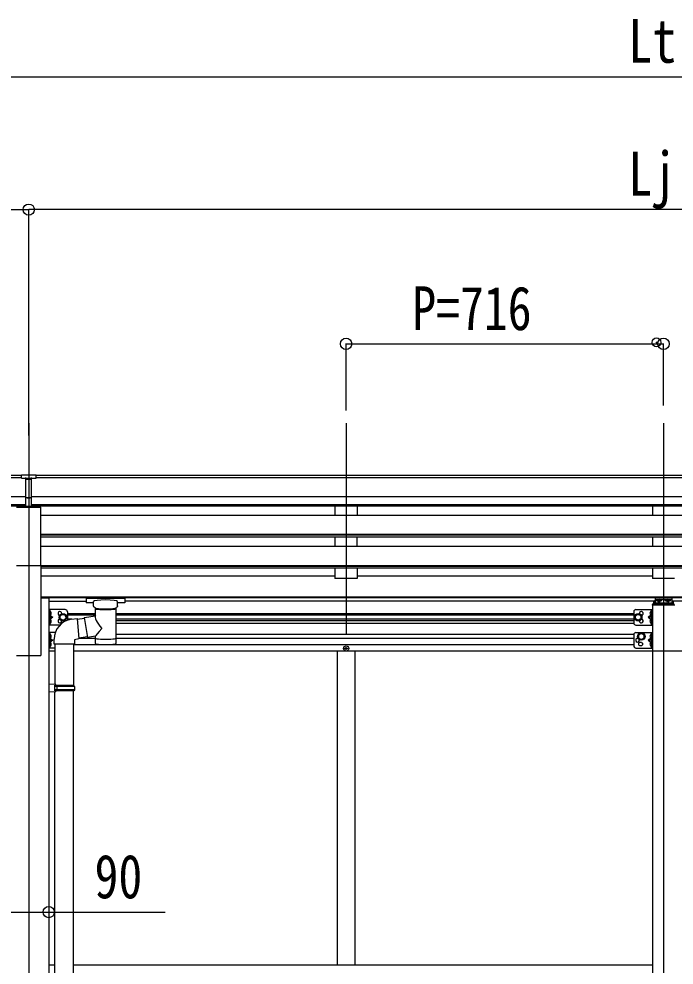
# Model space of a CAD drawing. Units: millimetres, scale not verified. Extents: x -12615 to 12615, y -8910 to 8910.
# Drawn here: x -3295 to -1817, y -3276 to -1140 of the extents above; entities that cross this region are included whole.
import ezdxf
from ezdxf.enums import TextEntityAlignment as Align

# ---------------------------------------------------------------- set-up
doc = ezdxf.new("R2010")
doc.units = ezdxf.units.MM
doc.header["$LTSCALE"] = 40
doc.header["$PDMODE"] = 32
doc.header["$PDSIZE"] = 20
for name, color, linetype in [('0-3_YKK_12', 2, 'Continuous'), ('0-4_YKK_13', 4, 'Continuous'), ('0-5_YKK_A1', 4, 'Continuous'), ('0-6_YKK_D', 6, 'Continuous')]:
    doc.layers.add(name, color=color, linetype=linetype)
doc.styles.add('ＭＳ ゴシック', font='')
doc.styles.get('ＭＳ ゴシック').set_extended_font_data('MS Gothic')

msp = doc.modelspace()

# ---------------------------------------------------------------- linework, layer by layer
at = {"layer": '0-3_YKK_12'}
for p, q in [((-3272.79, -2052.35), (-3272.79, -5226.75)), ((-2556.79, -2052.35), (-2556.79, -2529.86)), ((-1840.79, -2052.35), (-1840.79, -2529.86)), ((-1840.79, -2456.76), (-1840.79, -4883.62))]:
    msp.add_line(p, q, dxfattribs=at)
at = {"layer": '0-4_YKK_13'}
for p, q in [((-3289.29, -2176.77), (-3289.29, -2168.92)), ((-3289.29, -2176.77), (-3279.29, -2176.77)), ((-3272.79, -2177.58), (-3279.29, -2177.19)), ((-3279.29, -2178.77), (-3266.29, -2178.77)), ((-3266.29, -2177.25), (-3272.79, -2177.56)), ((-3266.29, -2240.4), (-3266.29, -2175.12)), ((-3279.29, -2220.29), (-3272.79, -2220.45)), ((-3272.79, -2220.45), (-3266.29, -2220.29)), ((-3300.29, -2242.38), (-3245.29, -2242.38)), ((-3279.29, -2239.33), (-3272.79, -2239.73)), ((-3272.79, -2239.73), (-3266.29, -2239.33)), ((-3245.29, -2374.18), (-3245.29, -2242.38)), ((-3300.29, -2374.18), (-3245.29, -2374.18)), ((-3142.79, -2447.04), (-3142.79, -2457.8)), ((-3057.79, -2446.37), (-3140.79, -2446.37)), ((-3057.79, -2448.55), (-3140.79, -2448.55)), ((-3126.29, -2465.27), (-3126.29, -2454.99)), ((-3072.29, -2465.27), (-3072.29, -2454.99)), ((-3055.79, -2447.04), (-3055.79, -2457.8)), ((-3055.79, -2447.23), (-3055.79, -2448.77)), ((-1863.29, -2456.29), (-1863.29, -2460.75)), ((-1860.79, -2453.72), (-1859.29, -2453.72)), ((-1860.79, -2456.23), (-1860.79, -2460.75)), ((-1860.79, -2456.23), (-1859.29, -2456.23)), ((-1822.29, -2447.8), (-1859.29, -2447.8)), ((-1859.29, -2447.8), (-1859.29, -2456.23)), ((-1859.29, -2450.29), (-1822.29, -2450.29)), ((-1856.69, -2452.72), (-1856.69, -2453.2)), ((-1853.24, -2454.61), (-1853.24, -2454.94)), ((-1851.28, -2454.28), (-1851.28, -2454.62)), ((-1850.79, -2453.37), (-1850.79, -2456.05)), ((-1850.3, -2454.28), (-1850.3, -2454.62)), ((-1848.34, -2454.94), (-1848.34, -2454.61)), ((-1845.09, -2452.72), (-1845.09, -2453.2)), ((-1844.89, -2452.72), (-1844.89, -2453.2)), ((-1836.69, -2452.72), (-1836.69, -2453.2)), ((-1833.24, -2454.61), (-1833.24, -2454.94)), ((-1831.28, -2454.28), (-1831.28, -2454.62)), ((-1830.79, -2453.37), (-1830.79, -2456.05)), ((-1830.3, -2454.28), (-1830.3, -2454.62)), ((-1828.34, -2454.94), (-1828.34, -2454.61)), ((-1822.29, -2447.8), (-1822.29, -2456.23)), ((-1822.29, -2453.72), (-1820.79, -2453.72)), ((-1822.29, -2456.23), (-1820.79, -2456.23)), ((-1820.79, -2456.23), (-1820.79, -2460.75)), ((-1818.29, -2460.75), (-1818.29, -2456.29)), ((-3227.59, -2473.23), (-3227.59, -2508.23)), ((-3190.59, -2473.23), (-3227.59, -2473.23)), ((-3225.09, -2473.23), (-3225.09, -2508.23)), ((-3224.59, -2477.73), (-3223.79, -2477.87)), ((-3126.29, -2458.46), (-3140.79, -2458.46)), ((-3122.19, -2487.34), (-3122.19, -2469.76)), ((-3076.39, -2469.77), (-3076.37, -2550.06)), ((-3057.79, -2458.46), (-3072.29, -2458.46)), ((-1902.79, -2473.23), (-1865.79, -2473.23)), ((-1868.79, -2477.73), (-1869.59, -2477.87)), ((-1868.29, -2473.23), (-1868.29, -2508.23)), ((-1866.29, -2462.25), (-1866.29, -2463.75)), ((-1815.29, -2463.75), (-1866.29, -2463.75)), ((-1865.79, -2473.23), (-1865.79, -2508.23)), ((-1816.79, -2460.75), (-1864.79, -2460.75)), ((-1860.79, -2458.12), (-1820.79, -2458.12)), ((-3224.59, -2485.73), (-3225.09, -2485.64)), ((-3225.09, -2490.73), (-3218.09, -2490.73)), ((-3224.59, -2485.73), (-3223.79, -2485.59)), ((-3224.59, -2495.73), (-3223.79, -2495.87)), ((-3185.59, -2478.23), (-3185.59, -2497.67)), ((-3176.15, -2495.27), (-3163.64, -2493.72)), ((-3147.12, -2493.13), (-3163.47, -2495.66)), ((-3147.41, -2491.25), (-3122.19, -2487.34)), ((-3147.41, -2491.25), (-3140.39, -2536.51)), ((-1907.79, -2478.23), (-1907.79, -2503.23)), ((-1868.29, -2490.73), (-1875.29, -2490.73)), ((-1868.79, -2485.73), (-1869.59, -2485.59)), ((-1868.79, -2495.73), (-1869.59, -2495.87)), ((-1868.79, -2485.73), (-1868.29, -2485.64)), ((-3202.08, -2508.23), (-3227.59, -2508.23)), ((-3224.59, -2503.73), (-3225.09, -2503.64)), ((-3224.59, -2503.73), (-3223.79, -2503.59)), ((-1902.79, -2508.23), (-1865.79, -2508.23)), ((-1868.79, -2503.73), (-1869.59, -2503.59)), ((-1868.79, -2503.73), (-1868.29, -2503.64)), ((-3227.59, -2525.11), (-3227.59, -2560.11)), ((-3212.82, -2525.11), (-3227.59, -2525.11)), ((-3225.09, -2525.11), (-3225.09, -2560.11)), ((-3224.59, -2529.61), (-3225.09, -2529.7)), ((-3224.59, -2529.61), (-3223.79, -2529.75)), ((-3224.59, -2537.61), (-3223.79, -2537.47)), ((-3215.55, -2551.28), (-3215.55, -2540.37)), ((-3140.68, -2534.63), (-3159.8, -2537.6)), ((-3122.19, -2533.68), (-3140.39, -2536.51)), ((-3122.21, -2550.06), (-3122.19, -2533.43)), ((-1907.79, -2530.11), (-1907.79, -2555.11)), ((-1902.79, -2525.11), (-1865.79, -2525.11)), ((-1868.79, -2529.61), (-1869.59, -2529.75)), ((-1868.79, -2537.61), (-1869.59, -2537.47)), ((-1868.79, -2529.61), (-1868.29, -2529.7)), ((-1868.29, -2525.11), (-1868.29, -2560.11)), ((-1865.79, -2525.11), (-1865.79, -2560.11)), ((-3213.59, -2560.11), (-3227.59, -2560.11)), ((-3225.09, -2542.61), (-3218.09, -2542.61)), ((-3224.59, -2547.61), (-3225.09, -2547.7)), ((-3224.59, -2547.61), (-3223.79, -2547.75)), ((-3224.59, -2555.61), (-3223.79, -2555.47)), ((-3169.55, -2551.28), (-3215.55, -2551.28)), ((-3213.59, -2551.28), (-3213.59, -2642.12)), ((-3171.59, -2551.28), (-3171.59, -2644.68)), ((-2558.29, -2561.61), (-2559.29, -2561.61)), ((-2555.29, -2560.61), (-2554.29, -2560.61)), ((-1902.79, -2560.11), (-1865.79, -2560.11)), ((-1868.29, -2542.61), (-1875.29, -2542.61)), ((-1868.79, -2547.61), (-1869.59, -2547.75)), ((-1868.79, -2555.61), (-1869.59, -2555.47)), ((-1868.79, -2547.61), (-1868.29, -2547.7)), ((-3211.59, -2642.18), (-3227.59, -2641.71)), ((-3227.59, -2641.71), (-3227.59, -2659.65)), ((-3211.59, -2644.18), (-3213.59, -2644.18)), ((-3170.59, -2644.68), (-3213.59, -2644.68)), ((-3169.59, -2646.68), (-3213.59, -2646.68)), ((-3211.59, -2644.18), (-3211.59, -2642.18)), ((-3209.11, -2646.68), (-3208.68, -2644.68)), ((-3169.59, -2646.68), (-3170.59, -2644.68)), ((-3169.59, -2646.68), (-3169.59, -2654.68)), ((-3211.59, -2659.18), (-3227.59, -2659.65)), ((-3169.59, -2654.68), (-3213.59, -2654.68)), ((-3170.59, -2656.68), (-3213.59, -2656.68)), ((-3213.59, -3501.37), (-3213.59, -2659.24)), ((-3211.59, -2659.18), (-3211.59, -2657.18)), ((-3171.59, -3503.93), (-3171.59, -2656.68)), ((-3169.59, -2654.68), (-3170.59, -2656.68))]:
    msp.add_line(p, q, dxfattribs=at)
for points in [[(-3289.29, -2168.92), (-3271.29, -2168.77), (-3256.29, -2168.9)], [(-3266.29, -2240.4), (-3272.79, -2240.79), (-3279.29, -2240.4), (-3279.29, -2175.05)], [(-3266.29, -2176.72), (-3256.29, -2176.64), (-3256.29, -2168.9)], [(-3266.29, -2221.39), (-3269.55, -2221.47), (-3272.79, -2221.55), (-3276.03, -2221.47), (-3279.29, -2221.39)], [(-3140.79, -2446.37), (-3141.14, -2446.38), (-3141.67, -2446.4), (-3142.12, -2446.45), (-3142.43, -2446.53), (-3142.6, -2446.63), (-3142.72, -2446.77), (-3142.78, -2446.95), (-3142.79, -2447.04)], [(-3055.79, -2447.04), (-3055.83, -2446.84), (-3055.91, -2446.7), (-3056.01, -2446.61), (-3056.11, -2446.55), (-3056.23, -2446.5), (-3056.53, -2446.44), (-3057.02, -2446.4), (-3057.56, -2446.37), (-3057.79, -2446.37)], [(-1852.26, -2454.84), (-1852.07, -2454.86), (-1851.99, -2454.87), (-1851.89, -2454.87), (-1851.72, -2454.86), (-1851.57, -2454.83), (-1851.45, -2454.79), (-1851.36, -2454.74), (-1851.3, -2454.68)], [(-1850.28, -2454.68), (-1850.23, -2454.74), (-1850.14, -2454.79), (-1850.01, -2454.83), (-1849.86, -2454.86), (-1849.7, -2454.87), (-1849.59, -2454.87), (-1849.51, -2454.86), (-1849.32, -2454.84)], [(-1832.26, -2454.84), (-1832.07, -2454.86), (-1831.99, -2454.87), (-1831.89, -2454.87), (-1831.72, -2454.86), (-1831.57, -2454.83), (-1831.45, -2454.79), (-1831.36, -2454.74), (-1831.3, -2454.68)], [(-1830.28, -2454.68), (-1830.23, -2454.74), (-1830.14, -2454.79), (-1830.01, -2454.83), (-1829.86, -2454.86), (-1829.7, -2454.87), (-1829.59, -2454.87), (-1829.51, -2454.86), (-1829.32, -2454.84)], [(-3224.59, -2485.73), (-3224.59, -2477.73), (-3225.09, -2477.82), (-3225.09, -2485.64)], [(-3140.79, -2458.46), (-3141.14, -2458.46), (-3141.67, -2458.43), (-3142.12, -2458.38), (-3142.43, -2458.3), (-3142.6, -2458.2), (-3142.72, -2458.07), (-3142.78, -2457.89), (-3142.79, -2457.8)], [(-3122.19, -2469.76), (-3122.42, -2469.66), (-3123.78, -2468.93), (-3124.89, -2468.08), (-3125.65, -2467.22), (-3126.11, -2466.32), (-3126.28, -2465.43)], [(-3072.33, -2465.21), (-3072.31, -2465.57), (-3072.55, -2466.53), (-3073.07, -2467.41), (-3073.88, -2468.25), (-3074.99, -2469.04), (-3076.39, -2469.77)], [(-3055.79, -2457.8), (-3055.83, -2457.99), (-3055.91, -2458.13), (-3056.01, -2458.22), (-3056.11, -2458.28), (-3056.23, -2458.33), (-3056.53, -2458.39), (-3057.02, -2458.44), (-3057.56, -2458.46), (-3057.79, -2458.46)], [(-1868.79, -2485.73), (-1868.79, -2477.73), (-1868.29, -2477.82), (-1868.29, -2485.64)], [(-3225.47, -2481.73), (-3224.84, -2480.55), (-3222.61, -2479.43)], [(-3225.47, -2481.73), (-3224.84, -2482.92), (-3222.61, -2484.03)], [(-3225.47, -2499.73), (-3224.84, -2498.55), (-3222.61, -2497.43)], [(-3225.09, -2485.73), (-3218.09, -2490.73), (-3225.09, -2495.73)], [(-3224.59, -2503.73), (-3224.59, -2495.73), (-3225.09, -2495.82), (-3225.09, -2503.64)], [(-3163.64, -2493.72), (-3159.63, -2539.54), (-3169.55, -2541.28), (-3169.55, -2551.28)], [(-1868.29, -2485.73), (-1875.29, -2490.73), (-1868.29, -2495.73)], [(-1867.91, -2481.73), (-1868.54, -2480.55), (-1870.77, -2479.43)], [(-1867.91, -2481.73), (-1868.54, -2482.92), (-1870.77, -2484.03)], [(-1867.91, -2499.73), (-1868.54, -2498.55), (-1870.77, -2497.43)], [(-1868.79, -2503.73), (-1868.79, -2495.73), (-1868.29, -2495.82), (-1868.29, -2503.64)], [(-3225.47, -2499.73), (-3224.84, -2500.92), (-3222.61, -2502.03)], [(-1867.91, -2499.73), (-1868.54, -2500.92), (-1870.77, -2502.03)], [(-3225.47, -2533.61), (-3224.84, -2532.43), (-3222.61, -2531.31)], [(-3225.47, -2533.61), (-3224.84, -2534.8), (-3222.61, -2535.91)], [(-3224.59, -2529.61), (-3224.59, -2537.61), (-3225.09, -2537.52), (-3225.09, -2529.7)], [(-3225.09, -2537.61), (-3218.09, -2542.61), (-3225.09, -2547.61)], [(-1868.29, -2537.61), (-1875.29, -2542.61), (-1868.29, -2547.61)], [(-1867.91, -2533.61), (-1868.54, -2532.43), (-1870.77, -2531.31)], [(-1867.91, -2533.61), (-1868.54, -2534.8), (-1870.77, -2535.91)], [(-1868.79, -2529.61), (-1868.79, -2537.61), (-1868.29, -2537.52), (-1868.29, -2529.7)], [(-3225.47, -2551.61), (-3224.84, -2550.43), (-3222.61, -2549.31)], [(-3225.47, -2551.61), (-3224.84, -2552.8), (-3222.61, -2553.91)], [(-3224.59, -2547.61), (-3224.59, -2555.61), (-3225.09, -2555.52), (-3225.09, -2547.7)], [(-2559.29, -2561.61), (-2559.29, -2560.61), (-2558.29, -2560.61)], [(-2557.29, -2559.61), (-2557.29, -2558.61), (-2556.29, -2558.61), (-2556.29, -2559.61)], [(-2556.29, -2562.61), (-2556.29, -2563.61), (-2557.29, -2563.61), (-2557.29, -2562.61)], [(-2554.29, -2560.61), (-2554.29, -2561.61), (-2555.29, -2561.61)], [(-1867.91, -2551.61), (-1868.54, -2550.43), (-1870.77, -2549.31)], [(-1867.91, -2551.61), (-1868.54, -2552.8), (-1870.77, -2553.91)], [(-1868.79, -2547.61), (-1868.79, -2555.61), (-1868.29, -2555.52), (-1868.29, -2547.7)], [(-3211.59, -2657.18), (-3213.59, -2657.18), (-3213.59, -2644.18)], [(-3209.11, -2646.68), (-3209.11, -2654.68), (-3208.68, -2656.68)]]:
    msp.add_lwpolyline(points, dxfattribs=at)
for points in [[(-3195.59, -2498.24), (-3202.09, -2494.49), (-3202.09, -2486.98), (-3195.59, -2483.23), (-3189.09, -2486.98), (-3189.09, -2494.49)], [(-1897.79, -2498.24), (-1891.29, -2494.49), (-1891.29, -2486.98), (-1897.79, -2483.23), (-1904.29, -2486.98), (-1904.29, -2494.49)], [(-1890.79, -2541.62), (-1884.29, -2537.87), (-1884.29, -2530.36), (-1890.79, -2526.61), (-1897.29, -2530.36), (-1897.29, -2537.87)]]:
    msp.add_lwpolyline(points, close=True, dxfattribs=at)
for centre, radius in [((-3195.59, -2490.73), 8.5), ((-3195.59, -2490.73), 7.5), ((-3195.59, -2490.73), 6.5), ((-1897.79, -2490.73), 8.5), ((-1897.79, -2490.73), 7.5), ((-1897.79, -2490.73), 6.5), ((-1890.79, -2534.11), 8.5), ((-1890.79, -2534.11), 7.5), ((-1890.79, -2534.11), 6.5), ((-2556.79, -2561.11), 5.9), ((-1892.29, -2551.11), 4.25)]:
    msp.add_circle(centre, radius, dxfattribs=at)
for centre, radius, start, end in [((-3223.94, -2478.76), 0.9, 32.05588, 80), ((-3202.59, -2482.23), 4.25, 353.70569, 265.23923), ((-3190.59, -2478.23), 5, 0, 90), ((-1902.79, -2478.23), 5, 90, 180), ((-1890.79, -2482.23), 4.25, 274.76077, 186.29431), ((-1869.44, -2478.76), 0.9, 100, 147.94412), ((-1864.79, -2462.25), 1.5, 90, 180), ((-3223.94, -2484.71), 0.9, 280, 327.94412), ((-3223.94, -2496.76), 0.9, 32.05588, 80), ((-3228.69, -2481.73), 6.5, 327.94412, 32.05588), ((-3228.69, -2499.73), 6.5, 327.94412, 32.05588), ((-3169.64, -2540.72), 45.91, 98.14944, 179.55845), ((-3202.59, -2499.23), 4.25, 94.76077, 6.29431), ((-1890.79, -2499.23), 4.25, 173.70569, 85.23923), ((-1864.69, -2481.73), 6.5, 147.94412, 212.05588), ((-1864.69, -2499.73), 6.5, 147.94412, 212.05588), ((-1869.44, -2484.71), 0.9, 212.05588, 260), ((-1869.44, -2496.76), 0.9, 100, 147.94412), ((-3223.94, -2502.71), 0.9, 280, 327.94412), ((-1902.79, -2503.23), 5, 180, 270), ((-1869.44, -2502.71), 0.9, 212.05588, 260), ((-3223.94, -2530.64), 0.9, 32.05588, 80), ((-3223.94, -2536.58), 0.9, 280, 327.94412), ((-3228.69, -2533.61), 6.5, 327.94412, 32.05588), ((-1902.79, -2530.11), 5, 90, 180), ((-1899.29, -2542.61), 4.25, 72.87654, 17.11996), ((-1864.69, -2533.61), 6.5, 147.94412, 212.05588), ((-1869.44, -2530.64), 0.9, 100, 147.94412), ((-1869.44, -2536.58), 0.9, 212.05588, 260), ((-3223.94, -2548.64), 0.9, 32.05588, 80), ((-3223.94, -2554.58), 0.9, 280, 327.94412), ((-3228.69, -2551.61), 6.5, 327.94412, 32.05588), ((-2558.29, -2559.61), 1, 270, 0), ((-2558.29, -2562.61), 1, 0, 90), ((-2555.29, -2559.61), 1, 180, 270), ((-2555.29, -2562.61), 1, 90, 180), ((-1902.79, -2555.11), 5, 180, 270), ((-1864.69, -2551.61), 6.5, 147.94412, 212.05588), ((-1869.44, -2548.64), 0.9, 100, 147.94412), ((-1869.44, -2554.58), 0.9, 212.05588, 260)]:
    msp.add_arc(centre, radius, start, end, dxfattribs=at)
for centre, major_axis, ratio, start_param, end_param in [((-3248.22, -2179.08), (24.57, -1.51), 0.121868, 3.1422238, 3.1491027), ((-3140.79, -2448.77), (-2, 0), 0.109601, 4.712389, 6.2831853), ((-3099.29, -2454.99), (-27, 0), 0.122176, 3.1415927, 6.2831853), ((-3057.79, -2448.77), (-2, 0), 0.109601, 3.1415927, 4.712389), ((-1860.79, -2456.29), (0, 2.57), 0.97237, 6.2831853, 7.8539816), ((-1850.79, -2452.72), (5.9, 0), 0.342073, 0, 3.1415927), ((-1850.79, -2447.43), (8.02, 0), 0.939674, 4.4018361, 4.5279947), ((-1850.79, -2447.77), (8.02, 0), 0.939674, 4.4018361, 4.5279947), ((-1850.79, -2446.76), (8.02, 0), 0.939674, 4.6512338, 4.7735441), ((-1850.79, -2447.43), (-8.02, 0), 0.939674, 1.7551906, 1.8813492), ((-1850.79, -2447.77), (-8.02, 0), 0.939674, 1.7551906, 1.8813492), ((-1830.79, -2452.72), (5.9, 0), 0.342073, 0, 3.1415927), ((-1830.79, -2447.43), (8.02, 0), 0.939674, 4.4018361, 4.5279947), ((-1830.79, -2447.77), (8.02, 0), 0.939674, 4.4018361, 4.5279947), ((-1830.79, -2446.76), (8.02, 0), 0.939674, 4.6512338, 4.7735441), ((-1830.79, -2447.43), (-8.02, 0), 0.939674, 1.7551906, 1.8813492), ((-1830.79, -2447.77), (-8.02, 0), 0.939674, 1.7551906, 1.8813492), ((-1820.79, -2456.29), (0, 2.57), 0.97237, 4.712389, 6.2831853), ((-3110.29, -2465.27), (-16, 0), 0.361356, 0, 0.0194874), ((-3099.28, -2470.22), (-22.92, 0.42), 0.07247, 0.0008089, 1.5716053), ((-3099.28, -2471.85), (-22.92, 0.42), 0.07247, 0.0008089, 1.5716053), ((-3099.3, -2470.22), (22.91, 0.42), 0.072511, 4.711586, 6.2823824), ((-3099.3, -2471.85), (22.91, 0.42), 0.072511, 4.711586, 6.2823824), ((-3099.29, -2513.88), (22.81, -26.62), 0.234429, 3.1563334, 4.5976381), ((-3101.85, -2511.24), (-20.32, -22.25), 0.045535, 4.9756507, 6.2441899), ((-3099.29, -2537.62), (-22.91, 0), 0.122865, 6.2831853, 9.424778), ((-3099.29, -2550.06), (-22.92, 0), 0.101955, 6.2829723, 9.4248207)]:
    msp.add_ellipse(centre, major_axis=major_axis, ratio=ratio, start_param=start_param, end_param=end_param, dxfattribs=at)
for centre in [(-1850.79, -2453.2), (-1830.79, -2453.2)]:
    msp.add_ellipse(centre, major_axis=(5.9, 0), ratio=0.342073, dxfattribs=at)
at = {"layer": '0-5_YKK_A1'}
for p, q in [((-3289.29, -2170.34), (-6130.29, -2170.34)), ((-3289.29, -2175.55), (-6130.29, -2175.55)), ((-3266.29, -2175.55), (-3266.29, -2175.55)), ((-415.29, -2170.34), (-3256.29, -2170.34)), ((-415.29, -2175.55), (-3256.29, -2175.55)), ((-3279.29, -2219.09), (-6130.29, -2219.09)), ((-415.29, -2219.09), (-3266.29, -2219.09)), ((-3279.29, -2236.94), (-6130.29, -2236.94)), ((-3279.29, -2240.18), (-6130.29, -2240.18)), ((-415.29, -2236.94), (-3266.29, -2236.94)), ((-415.29, -2240.18), (-3266.29, -2240.18)), ((-2581.79, -2240.28), (-2581.79, -2260.76)), ((-2531.79, -2240.28), (-2531.79, -2260.76)), ((-1865.79, -2240.28), (-1865.79, -2260.76)), ((-436.29, -2260.76), (-3245.29, -2260.76)), ((-2531.79, -2260.76), (-2581.79, -2260.76)), ((-1815.79, -2260.76), (-1865.79, -2260.76)), ((-436.29, -2304.13), (-3245.29, -2304.13)), ((-436.29, -2305.62), (-3245.29, -2305.62)), ((-436.29, -2309.94), (-3245.29, -2309.94)), ((-2581.79, -2309.94), (-2581.79, -2330.87)), ((-2531.79, -2330.87), (-2531.79, -2309.94)), ((-1865.79, -2309.94), (-1865.79, -2330.87)), ((-436.29, -2330.87), (-3245.29, -2330.87)), ((-2531.79, -2330.87), (-2581.79, -2330.87)), ((-1815.79, -2330.87), (-1865.79, -2330.87)), ((-3245.29, -2374.18), (-3245.29, -2576.75)), ((-436.29, -2374.23), (-3245.29, -2374.23)), ((-436.29, -2375.73), (-3245.29, -2375.73)), ((-436.29, -2380.04), (-3245.29, -2380.04)), ((-2581.79, -2380.04), (-2581.79, -2403.09)), ((-2531.79, -2380.04), (-2531.79, -2403.09)), ((-1865.79, -2380.04), (-1865.79, -2403.09)), ((-2581.79, -2398.15), (-3245.29, -2398.15)), ((-2531.79, -2403.09), (-2581.79, -2403.09)), ((-1865.79, -2398.15), (-2531.79, -2398.15)), ((-1815.79, -2403.09), (-1865.79, -2403.09)), ((-436.29, -2445.16), (-3245.29, -2445.16)), ((-436.29, -2446.56), (-3245.29, -2446.56)), ((-3227.59, -2447.75), (-3245.29, -2447.75)), ((-3227.59, -2447.75), (-3227.59, -5076.75)), ((-3227.59, -2454.25), (-3142.79, -2454.25)), ((-1862.31, -2454.25), (-3055.79, -2454.25)), ((-625.79, -2454.25), (-1819.27, -2454.25)), ((-1865.79, -2463.75), (-1865.79, -4826.75)), ((-3122.19, -2482.73), (-3185.59, -2482.73)), ((-3122.19, -2486.23), (-3185.59, -2486.23)), ((-3175.82, -2495.23), (-3185.59, -2495.23)), ((-1907.79, -2482.73), (-3076.39, -2482.73)), ((-1907.79, -2486.23), (-3076.39, -2486.23)), ((-1907.79, -2495.23), (-3076.39, -2495.23)), ((-1907.79, -2498.73), (-3076.38, -2498.73)), ((-3076.38, -2503.73), (-1907.76, -2503.73)), ((-3122.2, -2538.61), (-3159.71, -2538.61)), ((-1907.77, -2529.61), (-3076.38, -2529.61)), ((-1907.79, -2538.61), (-3076.38, -2538.61)), ((-3171.59, -2552.11), (-1907.79, -2552.11)), ((-3300.29, -2576.75), (-3245.29, -2576.75)), ((-3213.59, -2567.61), (-3227.59, -2567.61)), ((-1865.79, -2567.61), (-3171.59, -2567.61)), ((-2576.79, -2567.61), (-2576.79, -3275.23)), ((-2536.79, -2567.61), (-2536.79, -3275.23)), ((-453.99, -2567.61), (-1867.79, -2567.61)), ((-3227.59, -3275.73), (-3213.59, -3275.73)), ((-3171.59, -3275.73), (-1865.79, -3275.73))]:
    msp.add_line(p, q, dxfattribs=at)
msp.add_point((-1856.53, -1869.99), dxfattribs=at)
at = {"layer": '0-6_YKK_D'}
for p, q in [((-5976.79, -1270.34), (2295.21, -1270.34)), ((-6136.79, -1570.34), (-3272.79, -1570.34)), ((-3272.79, -2079.91), (-3272.79, -1569.34)), ((-3272.79, -2079.91), (-3272.79, -1569.34)), ((-408.79, -1570.34), (-3272.79, -1570.34)), ((-2556.79, -2023.46), (-2556.79, -1872.35)), ((-2556.79, -1873.35), (-1840.79, -1873.35)), ((-1840.79, -2012.32), (-1840.79, -1872.35))]:
    msp.add_line(p, q, dxfattribs=at)
msp.add_lwpolyline([(-3317.99, -3156.3), (-3227.59, -3156.3), (-2964.59, -3156.3)], dxfattribs=at)
for centre in [(-3272.79, -1570.34), (-3272.79, -1570.34), (-2556.79, -1873.35), (-1840.79, -1873.35), (-3227.59, -3156.3)]:
    msp.add_circle(centre, 12.75, dxfattribs=at)

# ---------------------------------------------------------------- texts
at = {"layer": '0-6_YKK_D', "style": 'ＭＳ ゴシック', "width": 0.8}
for s, p in [('Lt', (-1919.99, -1268.34)), ('Lj', (-1919.99, -1568.34)), ('P=716', (-2407.59, -1872.05)), ('90', (-3124.29, -3155))]:
    msp.add_text(s, height=98.97, dxfattribs=at).set_placement(p, align=Align.BOTTOM_LEFT)

doc.saveas('drawing.dxf')
